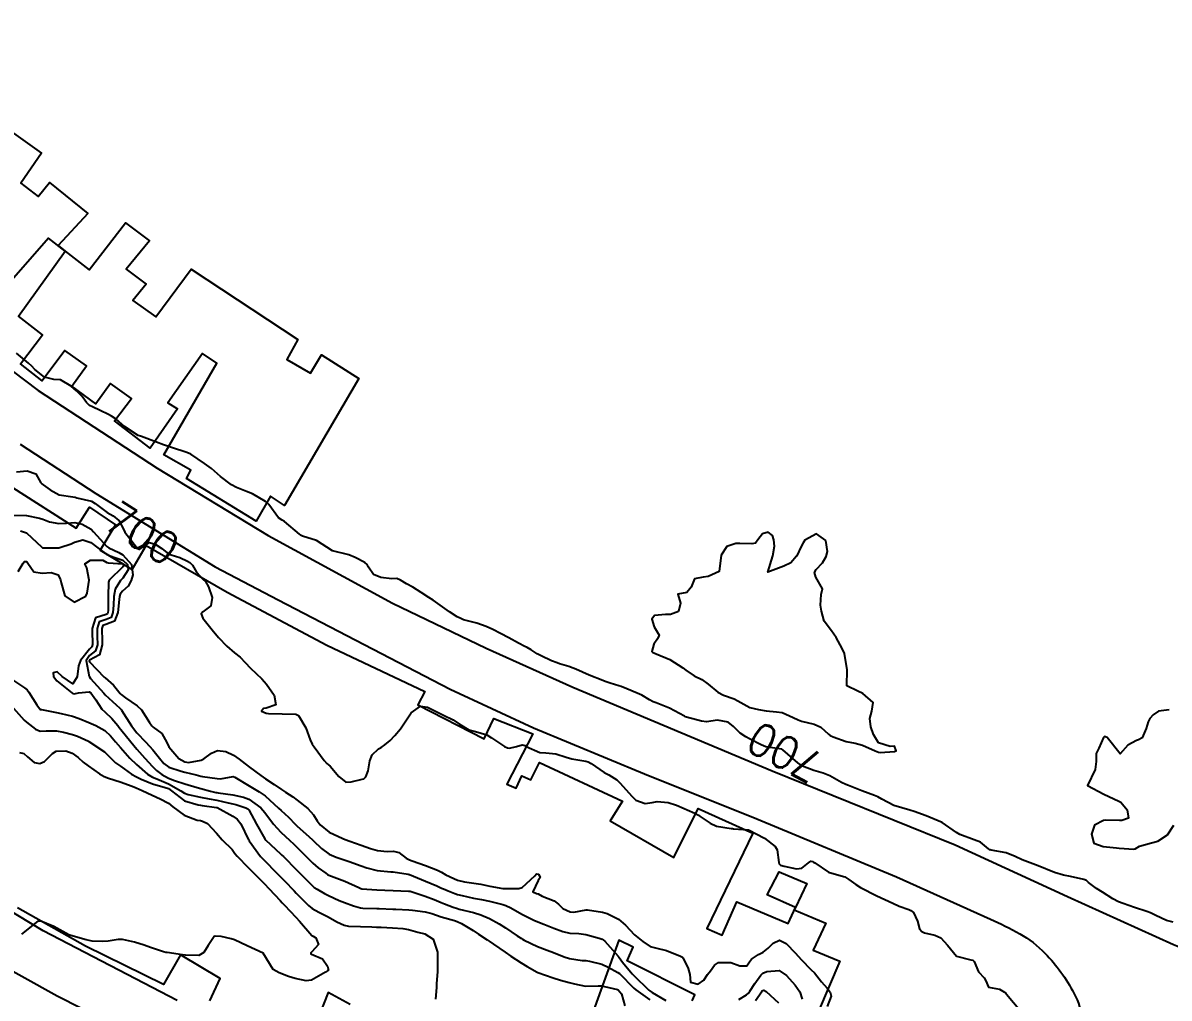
# Model space of a CAD drawing. Header units: metres. Extents: x 298520 to 308411, y 7433745 to 7450750.
# Drawn here: x 305812 to 305954.2, y 7435951 to 7436071.9 of the extents above; entities that cross this region are included whole.
import ezdxf
from ezdxf.enums import TextEntityAlignment as Align

# ---------------------------------------------------------------- set-up
doc = ezdxf.new("R2010")
doc.units = ezdxf.units.M
doc.header["$LTSCALE"] = 10
for name, color, linetype in [('Cotas', 45, 'Continuous'), ('Curvas de Nivel 1m', 11, 'Continuous'), ('Curvas de Nivel 5m', 15, 'Continuous'), ('Edificações', 30, 'Continuous'), ('Vias Primárias', 230, 'Continuous')]:
    doc.layers.add(name, color=color, linetype=linetype)
doc.styles.add('Style-STANDARD', font='STANDARD.shx')

msp = doc.modelspace()

# ---------------------------------------------------------------- linework, layer by layer
at = {"layer": 'Curvas de Nivel 1m', "flags": 128}
for points, elevation in [([(305810.58, 7436010.91), (305812.5, 7436010.85), (305814.1, 7436010.54), (305814.5, 7436010.4), (305815.35, 7436010.07), (305816.49, 7436009.86), (305817.46, 7436009.93), (305818.49, 7436009.98), (305819.4, 7436009.78), (305820.49, 7436009.16), (305820.8, 7436008.86), (305822.46, 7436007.01), (305822.69, 7436006.84), (305823.93, 7436006.3), (305824.44, 7436006.01), (305825.51, 7436004.8), (305825.69, 7436003.52), (305825.47, 7436002.8), (305825.11, 7436002.09), (305824.39, 7436001.47), (305824.09, 7436001.11), (305824.04, 7436000.82), (305824, 7436000.44), (305823.8, 7435998.82), (305823.41, 7435997.76), (305822.34, 7435997.36), (305821.96, 7435997.22), (305821.84, 7435996.84), (305821.88, 7435995.29), (305821.89, 7435994.84), (305821.54, 7435993.61), (305820.29, 7435992.91), (305820.25, 7435992.86), (305820.29, 7435992.71), (305822.14, 7435990.84), (305822.26, 7435990.74), (305823.28, 7435989.85), (305824.1, 7435988.81), (305824.24, 7435988.66), (305824.76, 7435988.28), (305826.22, 7435987.28), (305826.76, 7435986.78), (305827.76, 7435985.21), (305828.03, 7435984.77), (305828.19, 7435984.63), (305829.27, 7435983.84), (305829.9, 7435982.74), (305830.16, 7435982.19), (305831.37, 7435980.73), (305832.14, 7435980.32), (305832.6, 7435980.25), (305834.14, 7435980.55), (305834.47, 7435980.7), (305835.43, 7435981.4), (305836.16, 7435981.72), (305837.22, 7435981.6), (305838.15, 7435981.14), (305838.88, 7435980.64), (305839.6, 7435980.09), (305840.13, 7435979.67), (305841.57, 7435978.61), (305842.12, 7435978.23), (305843.2, 7435977.5), (305844.1, 7435976.91), (305844.62, 7435976.57), (305845.51, 7435975.98), (305846.08, 7435975.59), (305847.37, 7435974.54), (305848.07, 7435973.75), (305848.54, 7435973), (305848.9, 7435972.52), (305850.04, 7435971.6), (305851.71, 7435970.8), (305852.03, 7435970.68), (305852.6, 7435970.47), (305854.02, 7435969.99), (305855.17, 7435969.6), (305856.01, 7435969.35), (305857.21, 7435969.21), (305858.01, 7435969.23), (305858.69, 7435969.08), (305859.59, 7435968.39), (305860, 7435968.17), (305860.31, 7435968.07), (305861.99, 7435967.49), (305863.45, 7435966.88), (305863.98, 7435966.63), (305864.5, 7435966.33), (305865.49, 7435965.84), (305865.97, 7435965.66), (305866.83, 7435965.43), (305867.96, 7435965.29), (305868.85, 7435965.16), (305869.96, 7435964.91), (305871.57, 7435964.63), (305871.96, 7435964.61), (305873.56, 7435964.63), (305873.96, 7435964.75), (305875.54, 7435966.2), (305875.75, 7435966.42), (305875.98, 7435966.4), (305876.14, 7435966.19), (305876.19, 7435965.97), (305875.97, 7435965.62), (305875.28, 7435964.2), (305875.77, 7435964.02), (305875.95, 7435963.94), (305876.47, 7435963.66), (305877.94, 7435963.11), (305878.46, 7435962.68), (305879, 7435962.15), (305879.93, 7435961.72), (305880.37, 7435961.7), (305881.93, 7435961.98), (305882.06, 7435961.98), (305883.93, 7435961.69), (305884.5, 7435961.52), (305885.91, 7435960.82), (305886.77, 7435960.06), (305887.89, 7435958.88), (305888.93, 7435958.04), (305889.87, 7435957.44), (305890.68, 7435957.21), (305891.87, 7435956.94), (305893.61, 7435956.23), (305893.85, 7435956.1), (305893.94, 7435955.98), (305894.58, 7435954.71), (305894.79, 7435953.97), (305894.87, 7435953.01), (305895.82, 7435952.74), (305896.51, 7435953.26), (305896.97, 7435953.94), (305897.34, 7435954.43), (305897.84, 7435955.12), (305898.32, 7435955.45), (305899.85, 7435955.44), (305900.98, 7435955.03), (305901.84, 7435955.03), (305902.19, 7435955.54), (305902.43, 7435955.87), (305903.28, 7435956.45), (305903.87, 7435956.72), (305904.5, 7435957.23), (305905.09, 7435957.84), (305905.89, 7435958.2), (305906.7, 7435957.82), (305907.86, 7435956.59), (305908.58, 7435955.8), (305909.84, 7435954.54), (305910.22, 7435954.17), (305910.52, 7435953.78), (305911.1, 7435953.04), (305911.82, 7435952.26), (305912.19, 7435951.76), (305912.3, 7435951.26), (305911.79, 7435949.99)], 701), ([(305811.76, 7436008.97), (305812.48, 7436008.7), (305814.38, 7436006.93), (305814.42, 7436006.9), (305814.45, 7436006.87), (305814.51, 7436006.87), (305816.45, 7436006.86), (305816.5, 7436006.87), (305816.63, 7436006.91), (305818.01, 7436007.35), (305818.46, 7436007.56), (305819.48, 7436007.86), (305820.46, 7436007.52), (305821.35, 7436006.85), (305822.44, 7436006.03), (305823.31, 7436005.69), (305824.44, 7436005.35), (305825.02, 7436004.8), (305825.08, 7436004.15), (305824.42, 7436003.09), (305824.16, 7436002.81), (305823.47, 7436001.75), (305823.32, 7436000.83), (305823.28, 7435999.73), (305823.19, 7435998.83), (305822.97, 7435998.22), (305822.35, 7435997.99), (305821.51, 7435997.69), (305821.24, 7435996.85), (305821.26, 7435995.92), (305821.28, 7435994.85), (305821.06, 7435994.09), (305820.3, 7435993.5), (305819.9, 7435992.87), (305820.26, 7435990.89), (305820.28, 7435990.86), (305820.44, 7435990.67), (305822.06, 7435988.84), (305822.24, 7435988.65), (305824.05, 7435986.98), (305824.21, 7435986.83), (305824.23, 7435986.81), (305824.27, 7435986.75), (305825.52, 7435984.8), (305826.18, 7435983.94), (305827.29, 7435982.78), (305828.16, 7435981.8), (305828.97, 7435980.76), (305829.51, 7435980.13), (305830.13, 7435979.67), (305831.68, 7435979.17), (305832.13, 7435979.06), (305833.53, 7435978.71), (305834.12, 7435978.56), (305834.3, 7435978.52), (305836.12, 7435978.24), (305836.55, 7435978.23), (305838.12, 7435978.5), (305838.32, 7435978.44), (305840.1, 7435977.33), (305841.34, 7435976.61), (305842.09, 7435976.09), (305843.74, 7435974.58), (305844.07, 7435974.28), (305844.98, 7435973.48), (305845.85, 7435972.55), (305846.05, 7435972.35), (305847.5, 7435971.07), (305848.02, 7435970.6), (305848.1, 7435970.53), (305849.08, 7435969.58), (305850.01, 7435968.89), (305850.89, 7435968.49), (305852, 7435968.12), (305852.52, 7435967.95), (305853.99, 7435967.43), (305854.72, 7435967.18), (305855.98, 7435966.87), (305857.69, 7435966.7), (305857.98, 7435966.68), (305859.82, 7435966.38), (305859.95, 7435966.36), (305859.97, 7435966.36), (305860, 7435966.35), (305861.96, 7435965.52), (305863.38, 7435964.93), (305863.96, 7435964.68), (305864.2, 7435964.58), (305864.78, 7435964.33), (305865.61, 7435963.98), (305865.95, 7435963.87), (305866.51, 7435963.74), (305867.94, 7435963.43), (305868.92, 7435963.26), (305869.94, 7435963.06), (305871.56, 7435962.62), (305871.94, 7435962.5), (305872.55, 7435962.23), (305873.92, 7435961.45), (305875.42, 7435960.68), (305875.91, 7435960.47), (305876.66, 7435960.18), (305877.9, 7435959.71), (305879.03, 7435959.29), (305879.89, 7435959.08), (305881, 7435959.02), (305881.89, 7435958.93), (305883.51, 7435958.48), (305883.89, 7435958.34), (305884.04, 7435958.25), (305884.21, 7435958.1), (305885.86, 7435956.25), (305885.99, 7435956.07), (305886.41, 7435955.5), (305887.61, 7435954.05), (305887.83, 7435953.82), (305889.67, 7435952.03), (305889.81, 7435951.92), (305890.1, 7435951.73), (305891.79, 7435950.74)], 702), ([(305811.46, 7436003.93), (305812.09, 7436004.96), (305812.23, 7436005.17), (305812.43, 7436005.15), (305812.55, 7436005.07), (305812.64, 7436004.96), (305813.38, 7436003.9), (305814.42, 7436003.7), (305815.55, 7436003.79), (305816.42, 7436003.52), (305816.72, 7436002.91), (305816.78, 7436002.53), (305817.24, 7436000.9), (305818.38, 7436000.14), (305819.83, 7436000.87), (305820.03, 7436001.22), (305820.27, 7436002.86), (305819.95, 7436004.39), (305819.73, 7436004.87), (305820.44, 7436005.33), (305821.94, 7436005.35), (305822.44, 7436005.06), (305822.6, 7436005), (305824.43, 7436004.89), (305824.54, 7436004.81), (305824.55, 7436004.69), (305824.43, 7436004.51), (305822.74, 7436002.84), (305822.65, 7436002.59), (305822.61, 7436000.84), (305822.6, 7435999.07), (305822.59, 7435998.84), (305822.53, 7435998.67), (305822.36, 7435998.61), (305821.05, 7435998.16), (305820.63, 7435996.86), (305820.64, 7435996.55), (305820.67, 7435994.86), (305820.59, 7435994.57), (305820.31, 7435994.3), (305819.18, 7435992.88), (305818.95, 7435992.21), (305818.75, 7435990.88), (305818.25, 7435989.98), (305816.92, 7435990.9), (305816.27, 7435991.5), (305815.81, 7435991.38), (305815.82, 7435990.91), (305816.26, 7435990.36), (305818.09, 7435988.89), (305818.24, 7435988.8), (305818.38, 7435988.75), (305818.92, 7435988.88), (305820.24, 7435988.99), (305820.46, 7435988.86), (305821.07, 7435988.01), (305821.83, 7435986.84), (305822.21, 7435986.51), (305823.08, 7435985.71), (305823.81, 7435984.82), (305823.98, 7435984.6), (305824.19, 7435984.35), (305825.41, 7435982.8), (305826.16, 7435981.89), (305827.16, 7435980.78), (305828.13, 7435979.75), (305828.61, 7435979.24), (305829.26, 7435978.75), (305830.12, 7435978.31), (305830.85, 7435977.99), (305832.11, 7435977.61), (305833.66, 7435977.14), (305834.1, 7435977.01), (305835.3, 7435976.68), (305835.96, 7435976.54), (305836.09, 7435976.52), (305836.28, 7435976.48), (305838.09, 7435976.22), (305839.41, 7435975.95), (305840.08, 7435975.68), (305841.56, 7435974.61), (305842.07, 7435974.05), (305843.11, 7435972.59), (305844.04, 7435971.59), (305845.15, 7435970.56), (305845.61, 7435970.15), (305846.02, 7435969.76), (305847.23, 7435968.54), (305847.99, 7435967.78), (305848.66, 7435967.2), (305849.61, 7435966.51), (305849.83, 7435966.36), (305849.97, 7435966.28), (305850.31, 7435966.16), (305851.96, 7435965.52), (305853.69, 7435964.73), (305853.95, 7435964.61), (305854.08, 7435964.59), (305855.95, 7435964.47), (305856.95, 7435964.42), (305857.95, 7435964.37), (305859.86, 7435964.29), (305859.95, 7435964.29), (305860.07, 7435964.27), (305861.95, 7435963.66), (305863.05, 7435963.24), (305863.94, 7435962.87), (305864.32, 7435962.71), (305865.41, 7435962.32), (305865.93, 7435962.13), (305866.17, 7435962.07), (305867.92, 7435961.65), (305868.84, 7435961.36), (305869.91, 7435960.92), (305871.11, 7435960.25), (305871.9, 7435959.73), (305873.37, 7435958.74), (305873.88, 7435958.41), (305874.01, 7435958.34), (305874.24, 7435958.21), (305875.87, 7435957.42), (305877.07, 7435956.97), (305877.86, 7435956.7), (305879.2, 7435956.16), (305879.85, 7435955.96), (305881.43, 7435955.71), (305881.85, 7435955.68), (305882.33, 7435955.63), (305883.84, 7435955.22), (305884.64, 7435954.88), (305885.83, 7435954.22), (305886.03, 7435954.07), (305887.82, 7435952.28), (305888.09, 7435952.05), (305889.79, 7435950.8)], 703), ([(305810.75, 7435990.48), (305812.25, 7435989.51), (305812.55, 7435989.26), (305812.76, 7435988.95), (305813.76, 7435987.39), (305814.08, 7435986.93), (305814.15, 7435986.87), (305814.21, 7435986.83), (305814.34, 7435986.8), (305816.21, 7435986.44), (305816.79, 7435986.32), (305818.2, 7435985.97), (305819.01, 7435985.68), (305820.2, 7435985.19), (305821.09, 7435984.85), (305822.19, 7435984.22), (305822.89, 7435983.53), (305823.54, 7435982.82), (305824.16, 7435982.12), (305825.32, 7435980.8), (305826.13, 7435979.98), (305827.48, 7435978.78), (305828.12, 7435978.41), (305828.67, 7435978.21), (305830.11, 7435977.61), (305831.63, 7435976.72), (305832.09, 7435976.43), (305832.53, 7435976.28), (305834.09, 7435975.94), (305835.14, 7435975.74), (305836.08, 7435975.56), (305837.51, 7435975.23), (305838.08, 7435975.11), (305838.46, 7435975.03), (305839.71, 7435974.63), (305839.95, 7435974.5), (305840.07, 7435974.36), (305841.02, 7435972.61), (305842.03, 7435970.79), (305842.18, 7435970.6), (305844.01, 7435968.9), (305844.17, 7435968.75), (305844.35, 7435968.57), (305845.98, 7435966.92), (305846.35, 7435966.55), (305847.96, 7435964.93), (305848.18, 7435964.75), (305848.54, 7435964.52), (305849.44, 7435964), (305849.95, 7435963.74), (305851.28, 7435963.15), (305851.94, 7435962.88), (305853.06, 7435962.47), (305853.93, 7435962.21), (305854.21, 7435962.18), (305855.93, 7435962.15), (305856.22, 7435962.14), (305857.93, 7435962.06), (305858.29, 7435962.05), (305859.93, 7435961.97), (305860.36, 7435961.94), (305861.92, 7435961.74), (305862.77, 7435961.51), (305863.91, 7435961.11), (305865.58, 7435960.65), (305865.91, 7435960.54), (305866.46, 7435960.3), (305867.89, 7435959.42), (305868.57, 7435958.96), (305869.61, 7435958.26), (305869.88, 7435958.08), (305870.42, 7435957.71), (305871.86, 7435956.73), (305872.58, 7435956.23), (305873.84, 7435955.41), (305874.59, 7435954.96), (305875.83, 7435954.23), (305875.92, 7435954.19), (305877.83, 7435953.53), (305878.73, 7435953.26), (305879.82, 7435952.96), (305880.46, 7435952.78), (305881.82, 7435952.53), (305883.38, 7435952.55), (305883.82, 7435952.55), (305884.18, 7435952.46), (305885.81, 7435952.11), (305885.88, 7435952.07), (305886.29, 7435951.58), (305886.72, 7435950.06)], 704), ([(305811.62, 7435981.5), (305812.15, 7435981.35), (305812.6, 7435980.95), (305813.42, 7435980.23), (305814.13, 7435980.1), (305814.7, 7435980.36), (305815.26, 7435980.92), (305815.69, 7435981.37), (305816.15, 7435981.63), (305817.36, 7435981.69), (305818.15, 7435981.42), (305818.9, 7435980.88), (305819.53, 7435980.27), (305820.13, 7435979.81), (305821.53, 7435978.85), (305822.12, 7435978.49), (305822.66, 7435978.29), (305824.11, 7435977.83), (305825.58, 7435977.31), (305826.1, 7435977.11), (305826.85, 7435976.78), (305828.09, 7435976.2), (305829.07, 7435975.74), (305830.08, 7435975.18), (305830.62, 7435974.73), (305832.06, 7435973.7), (305833.65, 7435973.11), (305834.06, 7435973.04), (305834.33, 7435972.97), (305834.93, 7435972.69), (305836.04, 7435971.48), (305836.76, 7435970.66), (305838.01, 7435969.47), (305838.34, 7435968.98), (305838.6, 7435968.64), (305839.98, 7435967.23), (305840.6, 7435966.61), (305841.96, 7435965.23), (305842.58, 7435964.59), (305843.94, 7435963.15), (305844.22, 7435962.86), (305844.49, 7435962.57), (305845.91, 7435961.05), (305846.36, 7435960.55), (305847.89, 7435958.8), (305848.04, 7435958.69), (305848.37, 7435958.52), (305848.72, 7435957.67), (305847.86, 7435956.77), (305847.75, 7435956.64), (305847.77, 7435956.53), (305847.85, 7435956.47), (305849.22, 7435955.88), (305849.84, 7435954.97), (305849.95, 7435954.5), (305849.89, 7435954.44), (305849.83, 7435954.41), (305849.58, 7435954.25), (305847.82, 7435953.27), (305847.17, 7435953.18), (305845.82, 7435953.46), (305844.98, 7435953.72), (305843.83, 7435954.16), (305843.09, 7435954.59), (305841.85, 7435956.6), (305839.87, 7435957.51), (305838.27, 7435958.25), (305837.88, 7435958.39), (305836.65, 7435958.66), (305835.88, 7435958.71), (305835.77, 7435958.67), (305835, 7435957.55), (305834.5, 7435956.69), (305833.85, 7435956.32), (305832.22, 7435956.35), (305831.85, 7435956.4), (305829.92, 7435956.67), (305829.85, 7435956.67), (305829.78, 7435956.67), (305829.49, 7435956.75), (305827.86, 7435957.3), (305827.07, 7435957.58), (305825.87, 7435957.95), (305824.39, 7435958.3), (305823.87, 7435958.29), (305822.63, 7435958.08), (305821.87, 7435958.05), (305820.62, 7435958.11), (305819.87, 7435958.25), (305817.97, 7435958.8), (305817.88, 7435958.82), (305817.72, 7435958.89), (305815.89, 7435959.89), (305814.26, 7435960.57), (305813.9, 7435960.57), (305811.88, 7435958.96)], 706), ([(305900.85, 7435950.84), (305901.81, 7435951.43), (305902.06, 7435951.63), (305902.23, 7435951.88), (305902.83, 7435952.86), (305903.57, 7435953.86), (305903.69, 7435954.01), (305903.84, 7435954.11), (305904.32, 7435954.33), (305905.84, 7435954.44), (305906.75, 7435953.82), (305907.82, 7435952.65), (305908.41, 7435951.8), (305908.71, 7435950.89)], 702), ([(305902.93, 7435950.74), (305903.71, 7435951.86), (305903.75, 7435951.93), (305903.81, 7435951.98), (305903.96, 7435952), (305904.24, 7435951.85), (305905.79, 7435950.43)], 703)]:
    msp.add_lwpolyline(points, dxfattribs=dict(at, elevation=elevation))
at = {"layer": 'Curvas de Nivel 5m', "flags": 128}
for points, elevation in [([(305954.71, 7435960.46), (305953.92, 7435960.65), (305952.56, 7435961.27), (305951.93, 7435961.6), (305951.46, 7435961.76), (305949.94, 7435962.25), (305948.53, 7435962.74), (305947.95, 7435962.96), (305947.26, 7435963.34), (305945.96, 7435964.15), (305945.21, 7435964.6), (305944.23, 7435965.38), (305943.98, 7435965.62), (305943.64, 7435965.72), (305941.98, 7435966.12), (305941.12, 7435966.27), (305939.99, 7435966.59), (305938, 7435967.45), (305936.01, 7435968.18), (305935.13, 7435968.6), (305934.02, 7435969.03), (305932.16, 7435969.38), (305932.02, 7435969.4), (305931.93, 7435969.43), (305931.8, 7435969.52), (305930.84, 7435970.35), (305930.03, 7435970.67), (305928.28, 7435971.33), (305928.04, 7435971.44), (305927.85, 7435971.57), (305926.06, 7435972.82), (305924.07, 7435973.62), (305922.6, 7435974.16), (305922.08, 7435974.35), (305921.07, 7435974.64), (305920.09, 7435974.93), (305918.58, 7435975.69), (305918.1, 7435975.97), (305917.66, 7435976.14), (305916.11, 7435976.75), (305914.45, 7435977.4), (305914.12, 7435977.51), (305913.59, 7435977.75), (305912.13, 7435978.57), (305911.29, 7435978.92), (305910.14, 7435979.26), (305908.75, 7435979.8), (305908.15, 7435980.2), (305906.31, 7435981.83), (305906.17, 7435981.9), (305904.46, 7435982.14), (305904.18, 7435982.2), (305903.61, 7435982.44), (305902.19, 7435983.18), (305901.73, 7435983.43), (305901.03, 7435983.89), (305900.2, 7435984.72), (305899.54, 7435985.24), (305898.21, 7435985.48), (305896.85, 7435985.3), (305896.21, 7435985.38), (305895.75, 7435985.5), (305894.21, 7435985.92), (305894.09, 7435985.98), (305892.23, 7435986.98), (305890.61, 7435987.64), (305890.24, 7435987.78), (305889.78, 7435988.03), (305888.81, 7435988.6), (305888.25, 7435988.83), (305886.96, 7435989.36), (305886.26, 7435989.65), (305885.95, 7435989.76), (305884.88, 7435990.09), (305884.27, 7435990.29), (305883.98, 7435990.39), (305882.28, 7435991.06), (305880.61, 7435991.81), (305880.29, 7435991.95), (305879.76, 7435992.15), (305878.62, 7435992.48), (305878.3, 7435992.58), (305877.62, 7435992.86), (305876.31, 7435993.48), (305875.83, 7435993.71), (305875.08, 7435994.21), (305874.61, 7435994.51), (305874.32, 7435994.64), (305873.5, 7435995.05), (305872.33, 7435995.69), (305871.27, 7435996.25), (305870.34, 7435996.72), (305869.51, 7435997.11), (305868.35, 7435997.53), (305866.71, 7435997.95), (305866.36, 7435998.08), (305865.9, 7435998.32), (305864.95, 7435998.92), (305864.37, 7435999.35), (305862.94, 7436000.35), (305862.39, 7436000.71), (305861.44, 7436001.33), (305860.41, 7436001.97), (305859.62, 7436002.39), (305858.88, 7436002.87), (305858.42, 7436003.07), (305857.81, 7436003.03), (305856.42, 7436003.18), (305855.54, 7436003.56), (305854.92, 7436004.45), (305854.76, 7436004.78), (305854.44, 7436005.02), (305853.27, 7436005.65), (305852.45, 7436006.01), (305850.45, 7436006.5), (305848.47, 7436007.76), (305846.71, 7436008.31), (305846.48, 7436008.43), (305846.35, 7436008.55), (305844.5, 7436010.11), (305844.21, 7436010.28), (305843.76, 7436010.58), (305842.53, 7436012.25), (305842.15, 7436012.6), (305840.54, 7436013.54), (305839.76, 7436013.85), (305838.55, 7436014.32), (305837.92, 7436014.66), (305836.56, 7436015.71), (305835.43, 7436016.68), (305834.58, 7436017.31), (305832.85, 7436018.47), (305832.6, 7436018.6), (305832.23, 7436018.72), (305830.61, 7436019.24), (305829.5, 7436019.64), (305828.61, 7436019.95), (305826.76, 7436020.65), (305826.62, 7436020.7), (305826.35, 7436020.79), (305824.64, 7436021.89), (305823.59, 7436022.83), (305823.02, 7436023.2), (305822.66, 7436023.37), (305821.61, 7436023.9), (305820.67, 7436024.34), (305820.31, 7436024.5), (305819.92, 7436024.87), (305819.41, 7436025.61), (305818.69, 7436026.32), (305818.01, 7436026.9), (305816.7, 7436027.7), (305815.88, 7436027.74), (305814.71, 7436028), (305813.51, 7436028.95), (305813.14, 7436029.37), (305812.73, 7436029.75), (305811.24, 7436030.98)], 700), ([(305811.26, 7436016.28), (305812.57, 7436016.42), (305813.66, 7436016.04), (305814.28, 7436014.93), (305814.4, 7436014.78), (305814.55, 7436014.68), (305815.41, 7436014.05), (305816.54, 7436013.42), (305818.25, 7436013.18), (305818.54, 7436013.12), (305818.71, 7436013.07), (305819.65, 7436012.87), (305820.53, 7436012.64), (305821.01, 7436012.37), (305822.51, 7436011.24), (305823.25, 7436010.83), (305823.93, 7436010.26), (305824.49, 7436009.24), (305824.68, 7436008.81), (305825.43, 7436007.84), (305826.25, 7436006.79), (305826.45, 7436006.68), (305826.55, 7436006.69), (305826.67, 7436006.79), (305827.75, 7436007.5), (305828.46, 7436007.3), (305829.26, 7436006.76), (305829.92, 7436006.22), (305830.45, 7436006.01), (305831.52, 7436005.65), (305832.44, 7436005.2), (305832.75, 7436005.03), (305833.06, 7436004.71), (305833.57, 7436003.85), (305834.42, 7436002.93), (305834.67, 7436002.69), (305835.06, 7436002.03), (305835.53, 7436000.68), (305835.37, 7435999.68), (305834.37, 7435998.91), (305834.16, 7435998.69), (305834.35, 7435998.14), (305835.51, 7435996.68), (305836.32, 7435995.75), (305837.34, 7435994.66), (305838.3, 7435993.83), (305838.98, 7435993.32), (305839.6, 7435992.63), (305840.28, 7435991.94), (305841.66, 7435990.61), (305842.26, 7435989.94), (305843.22, 7435988.59), (305843.42, 7435987.4), (305842.22, 7435986.96), (305841.89, 7435986.93), (305841.63, 7435986.61), (305842.21, 7435986.35), (305842.5, 7435986.31), (305844.21, 7435986.29), (305845.91, 7435986.25), (305846.21, 7435986.07), (305847.13, 7435984.54), (305847.67, 7435983.04), (305847.92, 7435982.53), (305848.17, 7435982.17), (305849.43, 7435980.51), (305849.76, 7435980.13), (305850.14, 7435979.77), (305851.24, 7435978.49), (305852.11, 7435977.79), (305852.76, 7435977.83), (305854.12, 7435978.16), (305854.35, 7435978.23), (305854.59, 7435978.45), (305854.88, 7435979.19), (305855.09, 7435980.45), (305855.38, 7435981.21), (305856.17, 7435981.93), (305856.47, 7435982.12), (305856.95, 7435982.42), (305857.61, 7435982.99), (305858.18, 7435983.61), (305858.88, 7435984.4), (305860.21, 7435986.38), (305861.38, 7435987.22), (305862.22, 7435987.09), (305863.7, 7435986.35), (305864.21, 7435986.1), (305865.41, 7435985.53), (305866.2, 7435984.99), (305867.35, 7435984.3), (305868.19, 7435984.08), (305869.58, 7435983.67), (305870.18, 7435983.3), (305871.8, 7435982.24), (305872.17, 7435982.07), (305872.4, 7435982.01), (305873.28, 7435982.23), (305873.96, 7435982.43), (305874.17, 7435982.41), (305874.3, 7435982.34), (305874.48, 7435982.22), (305876.16, 7435981.48), (305876.89, 7435981.46), (305878.16, 7435981.31), (305879.41, 7435980.9), (305880.15, 7435980.69), (305881.88, 7435980.39), (305882.15, 7435980.31), (305882.52, 7435980.12), (305884.13, 7435979.02), (305884.74, 7435978.7), (305885.72, 7435978.08), (305886.12, 7435977.7), (305887.59, 7435976.05), (305888.09, 7435975.56), (305889.21, 7435975.16), (305890.09, 7435975.29), (305890.7, 7435975.4), (305892.09, 7435975.28), (305893.11, 7435974.97), (305894.08, 7435974.53), (305894.46, 7435974.36), (305895.41, 7435973.96), (305895.85, 7435973.73), (305896.07, 7435973.55), (305897.29, 7435972.71), (305898.06, 7435972.36), (305899.91, 7435972.05), (305900.05, 7435972.04), (305900.18, 7435972.03), (305902.05, 7435971.88), (305904.04, 7435970.86), (305905.35, 7435969.84), (305905.59, 7435969.41), (305905.82, 7435967.83), (305905.85, 7435967.68), (305906, 7435967.52), (305906.46, 7435967.37), (305907.99, 7435967.07), (305908.67, 7435967.13), (305909.49, 7435967.8), (305909.8, 7435968), (305910, 7435967.96), (305910.12, 7435967.9), (305910.27, 7435967.79), (305911.99, 7435966.65), (305913.54, 7435966.19), (305913.98, 7435966.05), (305914.49, 7435965.73), (305915.35, 7435965.11), (305915.96, 7435964.75), (305917.95, 7435963.69), (305919.94, 7435962.79), (305920.73, 7435962.45), (305921.94, 7435962), (305922.19, 7435961.89), (305922.51, 7435961.63), (305923, 7435960.55), (305923.24, 7435959.63), (305923.55, 7435959.27), (305923.9, 7435959.12), (305925.15, 7435958.85), (305925.89, 7435958.51), (305926.72, 7435957.58), (305927.86, 7435956.23), (305929.63, 7435955.78), (305929.86, 7435955.73), (305930.06, 7435955.55), (305930.57, 7435954.27), (305931.28, 7435953.53), (305931.5, 7435953.19), (305931.82, 7435952.38), (305933.19, 7435952.13), (305933.82, 7435951.78), (305933.95, 7435951.63), (305934.06, 7435951.5), (305935.78, 7435949.47)], 700), ([(305810.86, 7435986.97), (305812.2, 7435985.5), (305812.48, 7435985.24), (305812.85, 7435984.95), (305813.61, 7435984.36), (305814.19, 7435984.14), (305814.93, 7435984.18), (305816.19, 7435984.18), (305817.08, 7435984.01), (305818.18, 7435983.72), (305818.8, 7435983.5), (305820.17, 7435982.88), (305820.21, 7435982.86), (305822.15, 7435981.57), (305822.9, 7435980.83), (305823.52, 7435980.2), (305824.13, 7435979.77), (305825.53, 7435978.8), (305826.12, 7435978.46), (305826.73, 7435978.17), (305828.11, 7435977.6), (305829.69, 7435977.15), (305830.1, 7435977), (305830.49, 7435976.74), (305832.08, 7435975.5), (305833.78, 7435975), (305834.08, 7435974.95), (305834.29, 7435974.92), (305836.07, 7435974.68), (305836.12, 7435974.67), (305838.06, 7435973.6), (305838.62, 7435973.21), (305839.07, 7435972.63), (305840.02, 7435970.66), (305840.05, 7435970.62), (305840.11, 7435970.53), (305841.53, 7435968.6), (305842, 7435968.08), (305843.48, 7435966.58), (305843.97, 7435966.09), (305844.72, 7435965.33), (305845.46, 7435964.56), (305845.7, 7435964.31), (305845.95, 7435964.06), (305847.45, 7435962.53), (305847.93, 7435962.13), (305848.76, 7435961.67), (305849.91, 7435961.1), (305850.99, 7435960.49), (305851.9, 7435960.06), (305852.42, 7435959.95), (305853.9, 7435959.89), (305855.31, 7435959.86), (305855.9, 7435959.84), (305856.5, 7435959.82), (305857.9, 7435959.75), (305859.17, 7435959.66), (305859.89, 7435959.53), (305861.04, 7435959.22), (305861.89, 7435958.98), (305862.93, 7435958.35), (305863.47, 7435956.74), (305863.46, 7435956.34), (305863.47, 7435954.71), (305863.46, 7435954.34), (305863.36, 7435952.8), (305863.33, 7435952.34), (305863.24, 7435950.9)], 705), ([(305954.24, 7435986.79), (305952.91, 7435986.59), (305952.23, 7435986.17), (305951.83, 7435985.68), (305951.63, 7435985.29), (305951.37, 7435984.46), (305950.89, 7435983.3), (305950.44, 7435983.06), (305950.19, 7435982.98), (305949.1, 7435982.4), (305948.16, 7435981.33), (305946.55, 7435983.35), (305946.19, 7435983.48), (305946.08, 7435983.35), (305945.5, 7435982.03), (305945.18, 7435981.36), (305945.16, 7435980.38), (305945.06, 7435979.37), (305944.12, 7435977.38), (305946.11, 7435976.33), (305947.98, 7435975.45), (305948.09, 7435975.4), (305948.24, 7435975.33), (305949.01, 7435974.39), (305949.2, 7435973.32), (305948.35, 7435973.05), (305948.07, 7435973.07), (305946.32, 7435973.1), (305946.07, 7435973.06), (305944.96, 7435972.46), (305944.6, 7435971.37), (305944.89, 7435970.23), (305946.03, 7435969.81), (305947.7, 7435969.66), (305948.03, 7435969.61), (305949.85, 7435969.49), (305950.03, 7435969.53), (305950.57, 7435969.85), (305952.03, 7435970.3), (305952.84, 7435970.47), (305954.04, 7435971.26), (305954.82, 7435972.49)], 700)]:
    msp.add_lwpolyline(points, dxfattribs=dict(at, elevation=elevation))
at = {"layer": 'Curvas de Nivel 5m', "elevation": 700, "flags": 128}
msp.add_lwpolyline([(305911.64, 7436007.77), (305910.49, 7436008.58), (305909.04, 7436007.8), (305908.82, 7436007.46), (305908.47, 7436006.77), (305908.15, 7436006.12), (305908, 7436005.81), (305907.28, 7436004.99), (305906.44, 7436004.59), (305904.43, 7436003.86), (305905.06, 7436005.85), (305905.26, 7436007.06), (305905.21, 7436007.85), (305905.02, 7436008.38), (305904.49, 7436008.79), (305903.78, 7436008.58), (305903.2, 7436007.87), (305902.92, 7436007.43), (305902.47, 7436007.35), (305900.99, 7436007.38), (305900.48, 7436007.38), (305899.38, 7436007.01), (305898.67, 7436005.93), (305898.43, 7436003.93), (305897.04, 7436003.32), (305896.42, 7436003.24), (305895.37, 7436003.02), (305894.92, 7436001.97), (305894.4, 7436001.31), (305893.28, 7436001.1), (305893.6, 7435999.99), (305893.38, 7435998.98), (305892.37, 7435998.6), (305891.77, 7435998.61), (305890.37, 7435998.48), (305890.06, 7435998.02), (305890.35, 7435997.05), (305890.97, 7435996.01), (305890.78, 7435995.57), (305890.32, 7435994.92), (305890.05, 7435994.02), (305890.18, 7435993.89), (305890.31, 7435993.83), (305890.6, 7435993.72), (305892.3, 7435993), (305893.91, 7435991.98), (305894.28, 7435991.67), (305895.31, 7435991), (305896.27, 7435990.54), (305897.06, 7435989.94), (305898.25, 7435988.95), (305898.94, 7435988.61), (305900.25, 7435988.14), (305900.72, 7435987.9), (305902.23, 7435987.08), (305903.3, 7435986.8), (305904.22, 7435986.66), (305905.52, 7435986.54), (305906.22, 7435986.44), (305907.6, 7435985.82), (305908.21, 7435985.52), (305908.64, 7435985.37), (305910.2, 7435984.98), (305911.04, 7435984.62), (305911.97, 7435983.76), (305912.19, 7435983.58), (305912.54, 7435983.41), (305914.18, 7435982.85), (305915.26, 7435982.64), (305916.17, 7435982.41), (305917.76, 7435981.69), (305918.16, 7435981.52), (305918.37, 7435981.48), (305920.16, 7435981.59), (305920.36, 7435981.67), (305920.17, 7435982.25), (305919.63, 7435982.22), (305918.18, 7435982.7), (305917.54, 7435983.7), (305917.23, 7435984.67), (305917.12, 7435985.7), (305917.33, 7435986.6), (305917.51, 7435987.7), (305916.25, 7435988.79), (305915.61, 7435989.07), (305914.26, 7435989.74), (305914.28, 7435991.74), (305913.94, 7435993.74), (305913.68, 7435994.39), (305912.91, 7435995.75), (305912.34, 7435996.56), (305911.45, 7435997.77), (305911.12, 7435999.02), (305911, 7435999.77), (305911.08, 7436001.09), (305911.24, 7436001.77), (305910.42, 7436003.22), (305910.23, 7436003.78), (305910.44, 7436004.18), (305911.21, 7436005.01), (305911.67, 7436005.77), (305911.83, 7436006.39)], close=True, dxfattribs=at)
at = {"layer": 'Edificações'}
for points in [[(305808.82, 7436059.7), (305814.35, 7436055.81), (305811.77, 7436052.06), (305813.92, 7436050.42), (305815.35, 7436052.14), (305820.1, 7436048.3), (305816.41, 7436044.33), (305817.3, 7436043.66), (305820.27, 7436041.31), (305824.76, 7436047.17), (305827.74, 7436044.92), (305824.85, 7436041.43), (305827.31, 7436039.54), (305825.67, 7436037.51), (305828.52, 7436035.51), (305832.92, 7436041.42), (305846.13, 7436032.7), (305844.79, 7436030.19), (305847.73, 7436028.51), (305849.07, 7436030.8), (305853.73, 7436027.86), (305844.47, 7436012.1), (305842.76, 7436013.25), (305840.97, 7436010.18), (305832.34, 7436015.47), (305832.89, 7436016.49), (305829.51, 7436018.38), (305836.09, 7436029.77), (305834.3, 7436030.97), (305830.03, 7436024.82), (305831.22, 7436024.09), (305827.81, 7436019.23), (305823.41, 7436022.6), (305825.5, 7436025.37), (305822.9, 7436027.25), (305821.1, 7436024.73), (305818.11, 7436026.91), (305819.91, 7436029.42), (305817.22, 7436031.31), (305814.44, 7436027.56), (305811.75, 7436029.69), (305814.48, 7436033.27), (305811.49, 7436035.58), (305817.3, 7436043.66), (305815.21, 7436045.24), (305805.72, 7436034.44)], [(305810.76, 7436014.32), (305818.65, 7436009.3), (305820.29, 7436011.9), (305823.54, 7436009.71), (305821.62, 7436006.58), (305825.61, 7436004.19), (305827.33, 7436007.15), (305837.39, 7436001.37), (305849.75, 7435994.79), (305861.89, 7435989.06), (305861.03, 7435987.4), (305869.27, 7435983.18), (305870.47, 7435985.69), (305875.28, 7435983.8), (305872.08, 7435977.57), (305873.23, 7435977.06), (305873.91, 7435978.6), (305875.04, 7435978.09), (305876.12, 7435980.24), (305886.41, 7435975.44), (305884.9, 7435973), (305892.8, 7435968.48), (305895.82, 7435974.53), (305902.57, 7435971.48), (305896.9, 7435959.65), (305898.8, 7435958.83), (305900.59, 7435962.95), (305906.95, 7435960.28), (305907.87, 7435962.28), (305904.37, 7435963.82), (305905.84, 7435966.68), (305909.27, 7435965.24), (305907.87, 7435962.28), (305907.73, 7435961.99), (305911.66, 7435960.32), (305910.08, 7435956.97), (305913.36, 7435955.61), (305908.19, 7435943.49)], [(305835.24, 7435950.69), (305836.52, 7435953.46), (305831.58, 7435956.4), (305829.5, 7435952.7), (305819.79, 7435957.46), (305811.35, 7435962.23)], [(305895.06, 7435950.7), (305895.38, 7435951.42), (305886.98, 7435955.65), (305887.74, 7435957.35), (305885.96, 7435958.22), (305879.41, 7435940.07)], [(305852.62, 7435950.24), (305849.9, 7435951.73), (305847.45, 7435945.53)]]:
    msp.add_lwpolyline(points, dxfattribs=at)
at = {"layer": 'Vias Primárias'}
for points in [[(305797.94, 7436038.44), (305813.94, 7436026.38), (305828.68, 7436016.73), (305842.46, 7436008.37), (305857.9, 7435999.98), (305869.5, 7435994.43), (305880.25, 7435989.6), (305904.98, 7435979.19), (305927.69, 7435970.04), (305941.64, 7435963.61), (305954.78, 7435957.68, 0.096358), (305961.21, 7435956.17, 0.146841), (305969.98, 7435958.43, 0.151149), (305972.01, 7435960.72), (305980.32, 7435972.12), (306002.82, 7436001.39), (306020.1, 7436023.74), (306034.37, 7436042.55), (306045.88, 7436057.63, 0.233058), (306046.73, 7436061.98, 0.05128), (306044.9, 7436066.75, 0.11812), (306042.77, 7436069.26, 0.012728), (306038.94, 7436071.91)], [(305811.68, 7436019.71), (305821.09, 7436013.61), (305835.89, 7436004.52), (305843.71, 7436000.42), (305865.06, 7435989.34), (305875.39, 7435984.53), (305889.16, 7435978.83), (305903.07, 7435973.27), (305920.39, 7435966.05), (305932.05, 7435960.83, -0.02151), (305935.69, 7435959, -0.074114), (305938.84, 7435956.58, -0.070476), (305942.42, 7435951.64, -0.176406), (305943.39, 7435944.6, -0.108886)]]:
    msp.add_lwpolyline(points, format="xyb", dxfattribs=at)
for points in [[(305831.17, 7435950.75), (305814.57, 7435959.37), (305803.1, 7435966.29)], [(305831.72, 7435943.44), (305816.28, 7435951.26), (305807.47, 7435956.14)]]:
    msp.add_lwpolyline(points, dxfattribs=at)

# ---------------------------------------------------------------- texts
at = {"layer": 'Cotas', "style": 'Style-STANDARD'}
for rotation, p in [(327.7305, (305826.83, 7436008.67, 700)), (151.9878, (305906.54, 7435981.5, 700))]:
    msp.add_text('700', height=4, rotation=rotation, dxfattribs=at).set_placement(p, align=Align.MIDDLE_CENTER)

doc.saveas('drawing.dxf')
